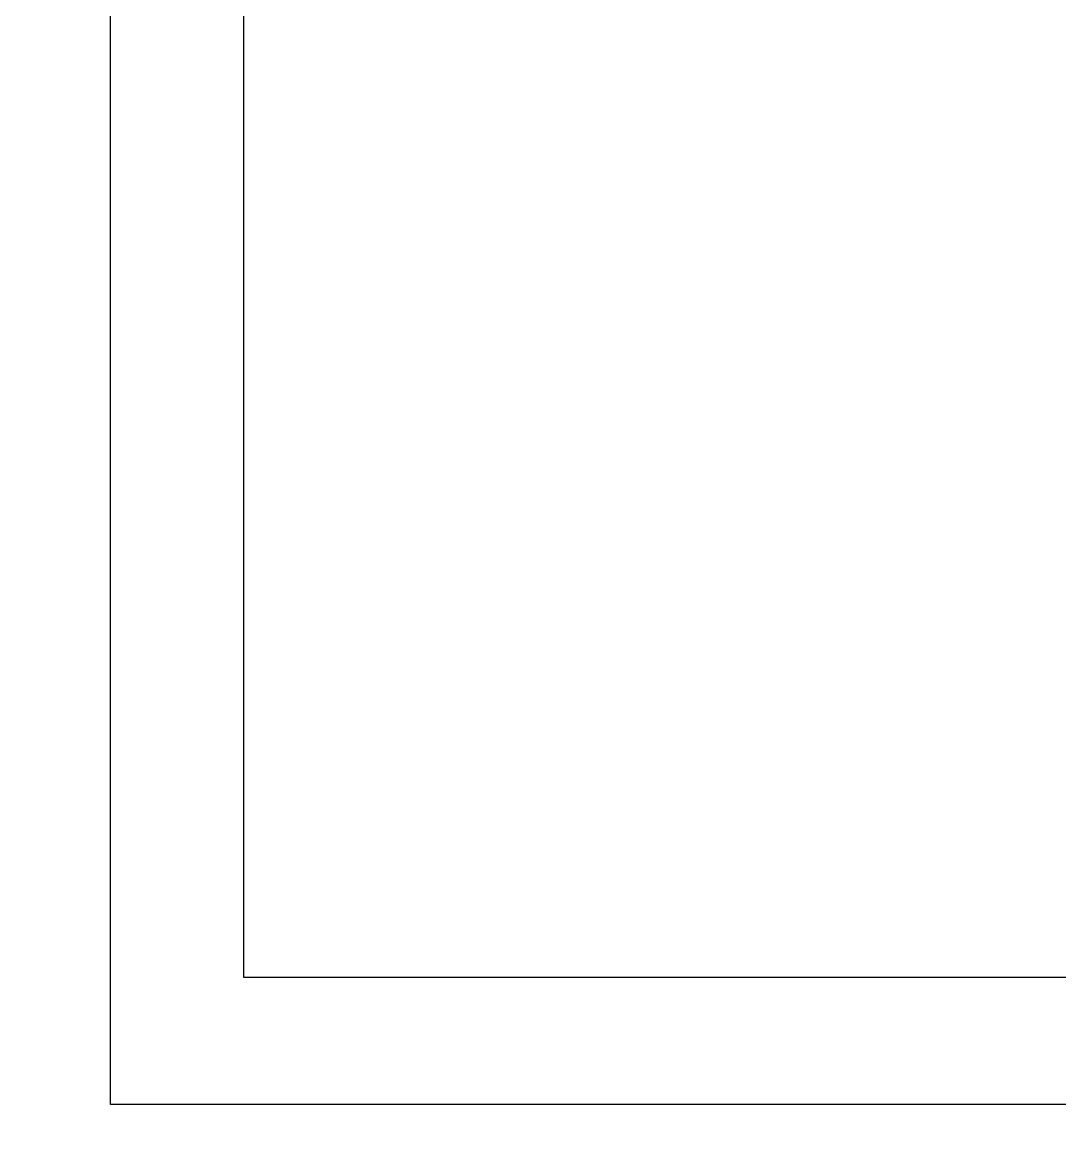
# Model space of a CAD drawing. Header units: inches. Extents: x 567115 to 582893, y 124948 to 133566.
# Drawn here: x 571347.97 to 571354.26, y 130265.09 to 130271.78 of the extents above; entities that cross this region are included whole.
import ezdxf

# ---------------------------------------------------------------- set-up
doc = ezdxf.new("R2010")
doc.units = ezdxf.units.IN
doc.header["$MEASUREMENT"] = 0
for name, color, linetype in [('BOARD', 3, 'Continuous'), ('kazeb', 15, 'Continuous'), ('LIGHTING', 3, 'Continuous')]:
    doc.layers.add(name, color=color, linetype=linetype)

# ---------------------------------------------------------------- blocks, each defined once
blk = doc.blocks.new('BOARD1')
at = {"layer": 'BOARD'}
for p, q in [((5.2566, -12.731), (5.2566, -34.6042)), ((4.2142, -13.656), (4.2142, -33.5113)), ((4.2142, -33.5113), (-24.1171, -33.5113)), ((5.2566, -34.6042), (-25.1722, -34.6042))]:
    blk.add_line(p, q, dxfattribs=at)

msp = doc.modelspace()

# ---------------------------------------------------------------- hatches: boundary and pattern name
at = {"layer": 'kazeb'}
h = msp.add_hatch(dxfattribs=at)
h.set_pattern_fill('LINE', color=256, scale=150)
edge = h.paths.add_edge_path()
edge.add_line((571644.0656, 130468.5391), (571029.0656, 130468.5391))
edge.add_line((571029.0656, 130468.5391), (571029.0656, 129962.0392))
edge.add_line((571029.0656, 129962.0392), (571157.5655, 129962.0392))
edge.add_line((571157.5655, 129962.0392), (571157.5655, 129882.0392))
edge.add_line((571157.5655, 129882.0392), (571447.5656, 129882.0392))
edge.add_line((571447.5656, 129882.0392), (571447.5656, 129962.0391))
edge.add_line((571447.5656, 129962.0391), (571714.0656, 129962.0391))
edge.add_line((571714.0656, 129962.0391), (571714.0656, 130406.5391))
edge.add_line((571714.0656, 130406.5391), (571644.0656, 130406.5391))
edge.add_line((571644.0656, 130406.5391), (571644.0656, 130470.4417))

# ---------------------------------------------------------------- block references
at = {"layer": 'LIGHTING', "linetype": 'Continuous', "ltscale": 7, "xscale": 0.738630000007106, "yscale": 0.738630000007106, "zscale": 0.738630000007106, "rotation": 270}
msp.add_blockref('BOARD1', (571374.0656, 130269.1029), dxfattribs=at)

doc.saveas('drawing.dxf')
